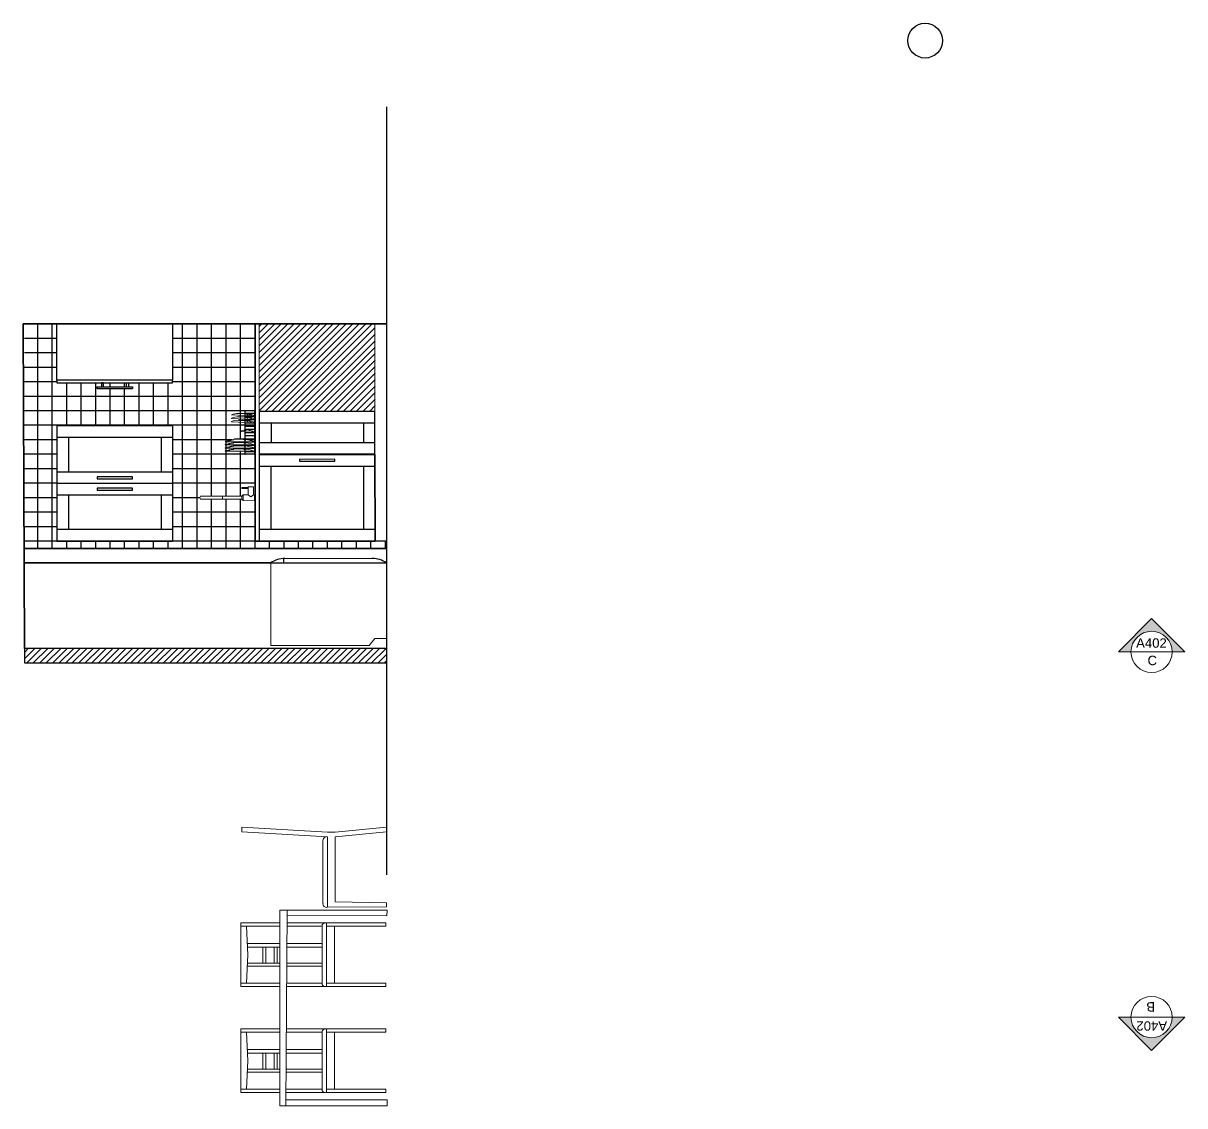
# Model space of a CAD drawing. Header units: millimetres. Extents: x 1189 to 4193, y -188 to 4789.
# Drawn here: x 2097 to 2898, y 1349 to 2096 of the extents above; entities that cross this region are included whole.
import ezdxf

# ---------------------------------------------------------------- set-up
doc = ezdxf.new("R2010")
doc.units = ezdxf.units.MM
doc.header["$LTSCALE"] = 0.3
for name, color, linetype, lineweight in [('A-ANNO-DIMS_Num_Penna__3', 3, 'Continuous', 18), ('A-ANNO-TEXT_Num_Penna__3', 3, 'Continuous', 18), ('A-FURN', 7, 'Continuous', 18), ('A-WALL-FULL-EXTR', 7, 'Continuous', 35), ('A-WALL-FULL-INTR', 7, 'Continuous', 35), ('ACCESSORI - furniture', 6, 'Continuous', 9), ('arred leg', 2, 'Continuous', 18)]:
    doc.layers.add(name, color=color, linetype=linetype, lineweight=lineweight)
doc.layers.add('costr', color=4, linetype='Continuous')
doc.layers.add('Layer1', color=1, linetype='Continuous')
doc.styles.add('GENERATED_STYLE_1', font='arial.ttf')

# ---------------------------------------------------------------- blocks, each defined once
blk = doc.blocks.new('A$C780F1DE5')
blk.add_line((-43.9, 41.9), (38.6, 41.9))
blk.add_lwpolyline([(-61.7, 149), (-55.2, 36.1), (-55.2, 25.6), (-61.7, -42), (-55.5, -42), (-48.9, 25.6), (36.9, 25.6), (38, -42), (43.5, -42), (43.9, 36.1), (-48.9, 36.1), (-55.5, 149), (-61.7, 149)], close=True)
for centre, radius, start, end in [((-43.9, 36.2), 5.65, 89.5406, 155.0919), ((39.3, 37.1), 4.79, 347.6172, 97.8367)]:
    blk.add_arc(centre, radius, start, end)

msp = doc.modelspace()

# ---------------------------------------------------------------- hatches: boundary and pattern name
h = msp.add_hatch()
h.set_pattern_fill('ANSI31', color=256)
h.paths.add_polyline_path([(2339.3, 1888.43), (2259.3, 1888.43), (2259.43, 1828.25), (2339.43, 1828.25)])
h = msp.add_hatch()
h.set_pattern_fill('ANSI31', color=256)
h.paths.add_polyline_path([(2347.3, 1664.43), (2097.3, 1664.43), (2097.3, 1654.43), (2347.3, 1654.43)])
at = {"layer": 'A-ANNO-DIMS_Num_Penna__3', "linetype": 'Continuous', "lineweight": 18}
for points in [[(2852.47, 1662.04), (2861.11, 1662.04, -1), (2889.62, 1662.04), (2898.25, 1662.04), (2875.36, 1685.07)], [(2898.25, 1410.09), (2889.62, 1410.09, -1), (2861.11, 1410.09), (2852.47, 1410.09), (2875.36, 1387.07)]]:
    msp.add_hatch(color=3, dxfattribs=at).paths.add_polyline_path(points)

# ---------------------------------------------------------------- linework, layer by layer
for p, q in [((2347.3, 2038.21), (2347.3, 1508.3)), ((2119.62, 1849.63), (2119.62, 1888.43)), ((2199.62, 1888.43), (2199.62, 1849.63)), ((2199.62, 1849.63), (2119.62, 1849.63)), ((2119.62, 1849.63), (2119.62, 1847.83)), ((2119.62, 1847.83), (2199.62, 1847.83)), ((2199.62, 1847.83), (2199.62, 1849.63)), ((2259.58, 1828.25), (2339.28, 1828.25)), ((2259.58, 1798.63), (2259.58, 1828.25)), ((2339.28, 1798.63), (2339.28, 1828.25)), ((2259.58, 1820.25), (2339.28, 1820.25)), ((2267.58, 1820.25), (2267.58, 1806.63)), ((2331.29, 1820.25), (2331.29, 1806.63)), ((2199.62, 1818.43), (2119.62, 1818.43)), ((2199.62, 1818.43), (2119.62, 1818.43)), ((2119.62, 1818.43), (2119.62, 1798.43)), ((2119.92, 1818.28), (2199.62, 1818.28)), ((2119.92, 1738.58), (2119.92, 1818.28)), ((2199.62, 1818.43), (2199.62, 1738.58)), ((2119.92, 1810.28), (2199.62, 1810.28)), ((2127.92, 1786.43), (2127.92, 1810.28)), ((2191.62, 1810.28), (2191.62, 1786.43)), ((2259.58, 1806.63), (2339.28, 1806.63)), ((2339.28, 1798.48), (2259.28, 1798.43)), ((2259.28, 1798.43), (2259.32, 1738.43)), ((2259.58, 1798.63), (2339.28, 1798.63)), ((2259.58, 1798.28), (2339.28, 1798.33)), ((2259.62, 1738.58), (2259.58, 1798.28)), ((2339.32, 1738.48), (2339.28, 1798.48)), ((2339.28, 1798.33), (2339.32, 1738.63)), ((2259.59, 1790.28), (2339.29, 1790.33)), ((2267.61, 1746.58), (2267.59, 1790.28)), ((2331.29, 1790.32), (2331.31, 1746.62)), ((2119.92, 1786.43), (2199.62, 1786.43)), ((2119.92, 1778.43), (2199.62, 1778.43)), ((2119.92, 1778.43), (2199.62, 1778.43)), ((2119.92, 1770.43), (2199.62, 1770.43)), ((2127.92, 1746.58), (2127.92, 1770.43)), ((2191.62, 1770.43), (2191.62, 1746.58)), ((2199.62, 1746.58), (2119.92, 1746.58)), ((2339.31, 1746.63), (2259.61, 1746.58)), ((2119.62, 1738.43), (2199.62, 1738.43)), ((2199.62, 1738.58), (2119.92, 1738.58)), ((2199.62, 1738.58), (2199.62, 1738.43)), ((2259.32, 1738.43), (2339.32, 1738.48)), ((2339.32, 1738.63), (2259.62, 1738.58)), ((2276.18, 1726.43), (2276.18, 1723.43)), ((2267.3, 1723.43), (2347.3, 1723.43)), ((2347.3, 1664.43), (2097.3, 1664.43)), ((2097.3, 1664.43), (2097.3, 1654.43)), ((2097.3, 1654.43), (2347.3, 1654.43))]:
    msp.add_line(p, q)
at = {"linetype": 'Continuous'}
msp.add_circle((2719.04, 2083.89), 12, dxfattribs=at)
for centre, start, end in [((2276.67, 1710.34), 88.25724, 125.59007), ((2337.93, 1710.34), 54.40993, 91.74276)]:
    msp.add_arc(centre, 16.1, start, end)
at = {"layer": 'A-ANNO-DIMS_Num_Penna__3', "color": 3, "linetype": 'Continuous', "lineweight": 18}
for p, q in [((2852.47, 1662.04), (2875.36, 1685.07)), ((2898.25, 1662.04), (2875.36, 1685.07)), ((2861.11, 1662.04), (2852.47, 1662.04)), ((2861.11, 1662.04), (2889.62, 1662.04)), ((2889.62, 1662.04), (2898.25, 1662.04)), ((2861.11, 1410.09), (2852.47, 1410.09)), ((2852.47, 1410.09), (2875.36, 1387.07)), ((2889.62, 1410.09), (2861.11, 1410.09)), ((2898.25, 1410.09), (2875.36, 1387.07)), ((2889.62, 1410.09), (2898.25, 1410.09))]:
    msp.add_line(p, q, dxfattribs=at)
for centre in [(2875.36, 1662.04), (2875.36, 1410.09)]:
    msp.add_circle(centre, 14.25, dxfattribs=at)
at = {"layer": 'A-FURN'}
for p, q in [((2339.3, 1888.43), (2259.3, 1888.43)), ((2259.3, 1888.43), (2259.3, 1798.43)), ((2339.3, 1738.43), (2339.3, 1888.43)), ((2339.3, 1888.43), (2347.3, 1888.43)), ((2119.62, 1818.43), (2199.62, 1818.43)), ((2119.62, 1738.43), (2119.62, 1798.43)), ((2259.28, 1798.48), (2339.28, 1798.48)), ((2259.3, 1798.43), (2339.3, 1798.43)), ((2259.3, 1798.43), (2259.3, 1738.43)), ((2119.62, 1778.43), (2199.62, 1778.43)), ((2199.62, 1738.43), (2119.62, 1738.43)), ((2199.62, 1738.43), (2119.62, 1738.43)), ((2259.3, 1738.43), (2339.3, 1738.43)), ((2347.3, 1738.43), (2339.3, 1738.43)), ((2338.42, 1726.43), (2276.18, 1726.43)), ((2267.3, 1723.43), (2267.3, 1666.43)), ((2347.3, 1671.43), (2347.3, 1723.43)), ((2335.3, 1666.43), (2339.13, 1671.43)), ((2347.3, 1671.43), (2339.13, 1671.43)), ((2267.3, 1666.43), (2335.3, 1666.43)), ((2273.72, 1348.94), (2273.72, 1483.94)), ((2278.73, 1483.94), (2273.72, 1483.94)), ((2277.72, 1348.94), (2278.73, 1483.94)), ((2278.73, 1483.94), (2347.72, 1483.94)), ((2347.72, 1483.94), (2347.45, 1479.95)), ((2347.45, 1479.95), (2278.7, 1480.15)), ((2302.86, 1473.87), (2302.86, 1432.37)), ((2305.9, 1431.08), (2305.9, 1475.15)), ((2302.86, 1400.7), (2302.86, 1359.21)), ((2305.9, 1357.92), (2305.9, 1401.99)), ((2273.72, 1348.94), (2277.72, 1348.94)), ((2347.72, 1348.88), (2273.72, 1348.94)), ((2347.72, 1352.88), (2277.75, 1352.88)), ((2347.72, 1348.88), (2347.72, 1352.88))]:
    msp.add_line(p, q, dxfattribs=at)
for points in [[(2273.72, 1472.82), (2246.78, 1472.82), (2246.78, 1475.15), (2273.72, 1475.15)], [(2250.54, 1433.42), (2251.56, 1452.98), (2250.52, 1472.82), (2246.78, 1472.82), (2246.78, 1433.42)], [(2302.86, 1472.82), (2278.64, 1472.82)], [(2278.66, 1475.15), (2346.77, 1475.15), (2346.77, 1472.82), (2305.9, 1472.82)], [(2251.15, 1460.82), (2273.72, 1460.82)], [(2278.55, 1460.82), (2302.86, 1460.82), (2302.86, 1458.41), (2278.54, 1458.41)], [(2273.72, 1458.41), (2251.28, 1458.41)], [(2273.72, 1445.15), (2251.15, 1445.15)], [(2251.26, 1447.21), (2273.72, 1447.21)], [(2302.86, 1445.15), (2278.44, 1445.15)], [(2278.45, 1447.21), (2302.86, 1447.21)], [(2273.72, 1431.08), (2246.78, 1431.08), (2246.78, 1433.42), (2273.72, 1433.42)], [(2304.91, 1431.08), (2278.33, 1431.08)], [(2278.35, 1433.42), (2302.86, 1433.42)], [(2305.9, 1433.42), (2346.77, 1433.42), (2346.77, 1431.08), (2305.76, 1431.08)], [(2273.72, 1399.66), (2246.78, 1399.66), (2246.78, 1401.99), (2273.72, 1401.99)], [(2250.54, 1360.26), (2251.56, 1379.82), (2250.52, 1399.66), (2246.78, 1399.66), (2246.78, 1360.26)], [(2302.86, 1399.66), (2278.1, 1399.66)], [(2278.11, 1401.99), (2346.77, 1401.99), (2346.77, 1399.66), (2305.9, 1399.66)], [(2251.15, 1387.66), (2273.72, 1387.66)], [(2278.01, 1387.66), (2302.86, 1387.66), (2302.86, 1385.24), (2277.99, 1385.24)], [(2273.72, 1385.24), (2251.28, 1385.24)], [(2273.72, 1371.99), (2251.15, 1371.99)], [(2251.26, 1374.05), (2273.72, 1374.05)], [(2302.86, 1371.99), (2277.89, 1371.99)], [(2277.91, 1374.05), (2302.86, 1374.05)], [(2273.72, 1357.92), (2246.78, 1357.92), (2246.78, 1360.26), (2273.72, 1360.26)], [(2304.91, 1357.92), (2277.79, 1357.92)], [(2277.8, 1360.26), (2302.86, 1360.26)], [(2305.9, 1360.26), (2346.77, 1360.26), (2346.77, 1357.92), (2305.76, 1357.92)]]:
    msp.add_lwpolyline(points, dxfattribs=at)
for points in [[(2311.38, 1433.42), (2311.38, 1472.82), (2305.9, 1472.82), (2305.9, 1433.42)], [(2261.97, 1447.21), (2261.97, 1458.41), (2263.99, 1458.41), (2263.99, 1447.21)], [(2269.75, 1447.21), (2269.75, 1458.41), (2271.75, 1458.41), (2271.75, 1447.21)], [(2311.38, 1360.26), (2311.38, 1399.66), (2305.9, 1399.66), (2305.9, 1360.26)], [(2261.97, 1374.05), (2261.97, 1385.24), (2263.99, 1385.24), (2263.99, 1374.05)], [(2269.75, 1374.05), (2269.75, 1385.24), (2271.75, 1385.24), (2271.75, 1374.05)]]:
    msp.add_lwpolyline(points, close=True, dxfattribs=at)
for centre, start, end in [((2305.33, 1472.21), 79.10321, 146.18387), ((2305.33, 1434.02), 213.81613, 280.89679), ((2305.33, 1399.05), 79.10321, 146.18387), ((2305.33, 1360.86), 213.81613, 280.89679)]:
    msp.add_arc(centre, 2.97, start, end, dxfattribs=at)
at = {"layer": 'A-WALL-FULL-EXTR'}
for p, q in [((2096.5, 1888.43), (2097.3, 1664.43)), ((2096.5, 1888.43), (2347.3, 1888.43)), ((2256.5, 1738.43), (2256.5, 1888.43)), ((2259.3, 1738.43), (2256.5, 1738.43))]:
    msp.add_line(p, q, dxfattribs=at)
at = {"layer": 'A-WALL-FULL-INTR'}
for p, q in [((2347.3, 1733.43), (2097.3, 1733.43)), ((2097.3, 1723.43), (2267.3, 1723.43))]:
    msp.add_line(p, q, dxfattribs=at)
at = {"layer": 'ACCESSORI - furniture'}
for p, q in [((2249.49, 1828.43), (2249.49, 1798.43)), ((2249.79, 1828.43), (2249.79, 1798.43)), ((2256.2, 1828.43), (2256.2, 1798.43)), ((2256.5, 1828.43), (2256.5, 1798.43)), ((2249.49, 1826.32), (2245.07, 1826.54)), ((2249.49, 1823.98), (2245.07, 1824.2)), ((2249.49, 1821.64), (2245.07, 1821.86)), ((2256.2, 1826.73), (2249.79, 1826.73)), ((2256.2, 1826.53), (2249.79, 1826.53)), ((2251.79, 1826.2), (2249.79, 1826.3)), ((2256.2, 1824.53), (2249.79, 1824.53)), ((2256.2, 1824.33), (2249.79, 1824.33)), ((2251.79, 1823.86), (2249.79, 1823.96)), ((2256.2, 1822.33), (2249.79, 1822.33)), ((2256.2, 1822.13), (2249.79, 1822.13)), ((2251.79, 1821.52), (2249.79, 1821.62)), ((2256.2, 1820.13), (2249.79, 1820.13)), ((2256.2, 1819.93), (2249.79, 1819.93)), ((2256.2, 1817.93), (2249.79, 1817.93)), ((2256.2, 1817.73), (2249.79, 1817.73)), ((2256.2, 1815.73), (2249.79, 1815.73)), ((2256.2, 1815.53), (2249.79, 1815.53)), ((2256.2, 1813.53), (2249.79, 1813.53)), ((2256.2, 1813.33), (2249.79, 1813.33)), ((2250.33, 1815.23), (2252.5, 1815.05)), ((2249.47, 1806.57), (2242.32, 1806.58)), ((2249.47, 1804.37), (2242.32, 1804.38)), ((2249.53, 1808.78), (2242.38, 1808.79)), ((2256.2, 1811.33), (2249.79, 1811.33)), ((2256.2, 1811.13), (2249.79, 1811.13)), ((2256.2, 1809.13), (2249.79, 1809.13)), ((2256.2, 1808.93), (2249.79, 1808.93)), ((2256.2, 1806.93), (2249.79, 1806.93)), ((2256.2, 1806.73), (2249.79, 1806.73)), ((2256.2, 1804.73), (2249.79, 1804.73)), ((2256.2, 1804.53), (2249.79, 1804.53)), ((2249.47, 1802.17), (2242.32, 1802.18)), ((2256.2, 1802.53), (2249.79, 1802.53)), ((2256.2, 1802.33), (2249.79, 1802.33)), ((2256.2, 1800.33), (2249.79, 1800.33)), ((2256.2, 1800.13), (2249.79, 1800.13))]:
    msp.add_line(p, q, dxfattribs=at)
for points in [[(2249.49, 1826.56), (2245.08, 1826.78), (2245.07, 1826.54, 0.13705), (2240.32, 1825.72, 0.688082), (2240.37, 1825.58), (2249.49, 1825.12)], [(2249.49, 1824.22), (2245.08, 1824.44), (2245.07, 1824.2, 0.13705), (2240.32, 1823.38, 0.688082), (2240.37, 1823.24), (2249.49, 1822.78)], [(2249.49, 1821.88), (2245.08, 1822.1), (2245.07, 1821.86, 0.13705), (2240.32, 1821.04, 0.688082), (2240.37, 1820.89), (2249.49, 1820.44)], [(2256.2, 1825, 0.134434), (2251.79, 1826.2), (2251.8, 1826.44), (2249.79, 1826.54)], [(2256.2, 1822.66, 0.134434), (2251.79, 1823.86), (2251.8, 1824.1), (2249.79, 1824.2)], [(2256.2, 1820.32, 0.134434), (2251.79, 1821.52), (2251.8, 1821.76), (2249.79, 1821.86)], [(2249.49, 1814.03), (2246.56, 1814.26, -0.338067), (2246.42, 1814.35, -0.56005), (2246.46, 1814.41, -0.038945), (2249.49, 1815.11, -0.038945)], [(2249.79, 1815.14, 0.041652), (2250.33, 1815.23, -0.256421), (2250.31, 1815.49), (2252.57, 1815.31, -0.256421), (2252.5, 1815.05)], [(2253.11, 1814.86, -0.041625), (2256.19, 1813.63, -0.050276), (2256.2, 1813.63, -0.050276)], [(2256.2, 1813.53, -0.014729), (2256.19, 1813.53)], [(2235.97, 1805.11, 0.56005), (2235.92, 1805.03, 0.338067), (2236.11, 1804.93), (2255.68, 1804.9, 0.338067), (2255.87, 1805, 0.56005), (2255.82, 1805.08, 0.032021), (2250.29, 1806.38, -0.048383), (2249.47, 1806.57, 0.139436), (2248.94, 1806.91), (2242.86, 1806.92, 0.139436), (2242.32, 1806.58, -0.048383), (2241.51, 1806.39, 0.032021), (2235.97, 1805.11)], [(2235.97, 1802.91, 0.56005), (2235.92, 1802.83, 0.338067), (2236.11, 1802.73), (2255.68, 1802.7, 0.338067), (2255.87, 1802.8, 0.56005), (2255.82, 1802.88, 0.032021), (2250.29, 1804.18, -0.048383), (2249.47, 1804.37, 0.139436), (2248.94, 1804.71), (2242.86, 1804.72, 0.139436), (2242.32, 1804.38, -0.048383), (2241.51, 1804.19, 0.032021), (2235.97, 1802.91)], [(2236.03, 1807.33, 0.56005), (2235.98, 1807.24, 0.338067), (2236.17, 1807.14), (2255.73, 1807.11, 0.338067), (2255.93, 1807.21, 0.56005), (2255.87, 1807.29, 0.032021), (2250.34, 1808.59, -0.048383), (2249.53, 1808.78, 0.139436), (2248.99, 1809.12), (2242.92, 1809.13, 0.139436), (2242.38, 1808.79, -0.048383), (2241.56, 1808.6, 0.032021), (2236.03, 1807.33)], [(2235.97, 1800.71, 0.56005), (2235.92, 1800.63, 0.338067), (2236.11, 1800.53), (2255.68, 1800.5, 0.338067), (2255.87, 1800.6, 0.56005), (2255.82, 1800.68, 0.032021), (2250.29, 1801.98, -0.048383), (2249.47, 1802.17, 0.139436), (2248.94, 1802.51), (2242.86, 1802.52, 0.139436), (2242.32, 1802.18, -0.048383), (2241.51, 1801.99, 0.032021), (2235.97, 1800.71)]]:
    msp.add_lwpolyline(points, format="xyb", dxfattribs=at)
for points in [[(2249.79, 1825.1), (2256.2, 1824.78)], [(2249.79, 1822.76), (2256.2, 1822.44)], [(2249.79, 1820.42), (2256.2, 1820.1)], [(2255.74, 1813.53), (2249.79, 1814.01)]]:
    msp.add_lwpolyline(points, dxfattribs=at)
for centre, radius, start, end in [((2249.64, 1828.43), 0.15, 0, 180), ((2256.35, 1828.43), 0.15, 0, 180), ((2249.55, 1823.87), 2.51, 26.88571, 73.96073), ((2249.55, 1821.53), 2.51, 26.88571, 73.96073), ((2249.55, 1819.19), 2.51, 26.88571, 73.96073), ((2250.83, 1821.43), 4.85, 45.41928, 80.69616), ((2250.83, 1819.09), 4.85, 45.41928, 80.69616), ((2250.83, 1816.75), 4.85, 45.41928, 80.69616), ((2249.37, 1817.43), 2.59, 264.35098, 272.68279), ((2249.37, 1817.43), 2.59, 279.3543, 296.22758), ((2249.2, 1799.79), 15.31, 72.53136, 78.66042), ((2253.79, 1818.09), 3.29, 246.95656, 258.03651), ((2253.41, 1812.29), 2.14, 46.12378, 79.66319), ((2239.92, 1803.05), 2.81, 95.66697, 129.20638), ((2239.98, 1805.26), 2.81, 95.66697, 129.20638), ((2244.11, 1786.21), 20.14, 96.66974, 102.7988), ((2244.11, 1784.01), 20.14, 96.66974, 102.7988), ((2244.16, 1788.43), 20.14, 96.66974, 102.7988), ((2249.85, 1809.14), 3.09, 237.36796, 272.7138), ((2249.85, 1806.94), 3.09, 237.36796, 272.7138), ((2249.91, 1811.35), 3.09, 237.36796, 272.7138), ((2239.92, 1800.85), 2.81, 95.66697, 129.20638), ((2239.92, 1798.65), 2.81, 95.66697, 129.20638), ((2244.11, 1781.81), 20.14, 96.66974, 102.7988), ((2249.85, 1804.74), 3.09, 237.36796, 272.7138), ((2249.64, 1798.43), 0.15, 180, 0), ((2256.35, 1798.43), 0.15, 180, 0)]:
    msp.add_arc(centre, radius, start, end, dxfattribs=at)
at = {"layer": 'arred leg'}
for p, q in [((2251.83, 1775.52), (2247.47, 1775.53)), ((2247.47, 1775.53), (2247.47, 1774.93)), ((2247.47, 1774.93), (2251.83, 1774.91)), ((2251.84, 1776.04), (2251.82, 1770.45)), ((2251.84, 1776.04), (2255.54, 1776.02)), ((2255.52, 1770.43), (2255.54, 1776.02)), ((2247.44, 1767.46), (2218.82, 1767.57)), ((2218.83, 1769.57), (2247.45, 1769.46)), ((2234.13, 1769.51), (2234.13, 1767.51)), ((2247.44, 1767.46), (2247.45, 1769.46)), ((2248.31, 1766.46), (2247.44, 1767.46)), ((2248.33, 1770.46), (2247.45, 1769.46)), ((2248.33, 1770.46), (2248.31, 1766.46)), ((2248.31, 1766.46), (2256.16, 1766.43)), ((2251.82, 1770.45), (2248.33, 1770.46)), ((2251.82, 1770.45), (2253.66, 1768.99)), ((2253.66, 1768.99), (2255.52, 1770.43)), ((2256.18, 1770.43), (2255.52, 1770.43)), ((2256.16, 1766.43), (2256.17, 1768.43)), ((2256.16, 1766.43), (2256.49, 1766.05)), ((2256.17, 1768.43), (2256.18, 1770.43)), ((2256.18, 1770.43), (2256.51, 1770.8)), ((2256.49, 1766.05), (2256.51, 1770.8))]:
    msp.add_line(p, q, dxfattribs=at)
msp.add_arc((2220.19, 1768.57), 1.69, 143.51253, 216.05675, dxfattribs=at)
at = {"layer": 'costr'}
for p, q in [((2147.52, 1843.73), (2147.52, 1845.03)), ((2147.52, 1843.73), (2147.52, 1845.03)), ((2147.52, 1845.03), (2172.02, 1845.03)), ((2151.77, 1847.83), (2150.47, 1847.83)), ((2150.47, 1847.83), (2150.47, 1845.03)), ((2151.77, 1847.83), (2151.77, 1845.03)), ((2167.77, 1845.03), (2167.77, 1847.83)), ((2167.77, 1847.83), (2169.07, 1847.83)), ((2169.07, 1847.83), (2169.07, 1845.03)), ((2172.02, 1845.03), (2172.02, 1843.73)), ((2147.52, 1843.73), (2172.02, 1843.73)), ((2311.68, 1794.96), (2287.18, 1794.95)), ((2287.18, 1794.95), (2287.18, 1793.65)), ((2287.18, 1793.65), (2311.68, 1793.66)), ((2311.68, 1793.66), (2311.68, 1794.96)), ((2172.02, 1782.85), (2147.52, 1782.85)), ((2147.52, 1782.85), (2147.52, 1781.55)), ((2147.52, 1781.55), (2172.02, 1781.55)), ((2172.02, 1781.55), (2172.02, 1782.85)), ((2172.02, 1775.08), (2147.52, 1775.08)), ((2147.52, 1775.08), (2147.52, 1773.78)), ((2147.52, 1773.78), (2172.02, 1773.78)), ((2172.02, 1773.78), (2172.02, 1775.08))]:
    msp.add_line(p, q, dxfattribs=at)
at = {"layer": 'Layer1'}
for p, q in [((2106.5, 1888.43), (2096.5, 1888.43)), ((2106.5, 1878.43), (2106.5, 1888.43)), ((2116.5, 1888.43), (2106.5, 1888.43)), ((2106.5, 1878.43), (2106.5, 1888.43)), ((2116.5, 1878.43), (2116.5, 1888.43)), ((2119.62, 1888.43), (2116.5, 1888.43)), ((2116.5, 1878.43), (2116.5, 1888.43)), ((2206.5, 1888.43), (2199.62, 1888.43)), ((2206.5, 1878.43), (2206.5, 1888.43)), ((2216.5, 1888.43), (2206.5, 1888.43)), ((2206.5, 1878.43), (2206.5, 1888.43)), ((2216.5, 1878.43), (2216.5, 1888.43)), ((2226.5, 1888.43), (2216.5, 1888.43)), ((2216.5, 1878.43), (2216.5, 1888.43)), ((2226.5, 1878.43), (2226.5, 1888.43)), ((2236.5, 1888.43), (2226.5, 1888.43)), ((2226.5, 1878.43), (2226.5, 1888.43)), ((2236.5, 1878.43), (2236.5, 1888.43)), ((2246.5, 1888.43), (2236.5, 1888.43)), ((2236.5, 1878.43), (2236.5, 1888.43)), ((2246.5, 1878.43), (2246.5, 1888.43)), ((2256.5, 1888.43), (2246.5, 1888.43)), ((2246.5, 1878.43), (2246.5, 1888.43)), ((2106.5, 1878.43), (2097.3, 1878.43)), ((2106.5, 1878.43), (2097.3, 1878.43)), ((2116.5, 1878.43), (2106.5, 1878.43)), ((2106.5, 1868.43), (2106.5, 1878.43)), ((2116.5, 1878.43), (2106.5, 1878.43)), ((2106.5, 1868.43), (2106.5, 1878.43)), ((2119.62, 1878.43), (2116.5, 1878.43)), ((2116.5, 1868.43), (2116.5, 1878.43)), ((2206.5, 1878.43), (2199.62, 1878.43)), ((2206.5, 1878.43), (2199.62, 1878.43)), ((2216.5, 1878.43), (2206.5, 1878.43)), ((2216.5, 1878.43), (2206.5, 1878.43)), ((2206.5, 1868.43), (2206.5, 1878.43)), ((2226.5, 1878.43), (2216.5, 1878.43)), ((2216.5, 1868.43), (2216.5, 1878.43)), ((2226.5, 1878.43), (2216.5, 1878.43)), ((2216.5, 1868.43), (2216.5, 1878.43)), ((2236.5, 1878.43), (2226.5, 1878.43)), ((2226.5, 1868.43), (2226.5, 1878.43)), ((2236.5, 1878.43), (2226.5, 1878.43)), ((2226.5, 1868.43), (2226.5, 1878.43)), ((2246.5, 1878.43), (2236.5, 1878.43)), ((2236.5, 1868.43), (2236.5, 1878.43)), ((2246.5, 1878.43), (2236.5, 1878.43)), ((2236.5, 1868.43), (2236.5, 1878.43)), ((2256.5, 1878.43), (2246.5, 1878.43)), ((2246.5, 1868.43), (2246.5, 1878.43)), ((2256.5, 1878.43), (2246.5, 1878.43)), ((2246.5, 1868.43), (2246.5, 1878.43)), ((2106.5, 1868.43), (2097.3, 1868.43)), ((2106.5, 1868.43), (2097.3, 1868.43)), ((2106.5, 1858.43), (2106.5, 1868.43)), ((2116.5, 1868.43), (2106.5, 1868.43)), ((2116.5, 1868.43), (2106.5, 1868.43)), ((2106.5, 1858.43), (2106.5, 1868.43)), ((2116.5, 1858.43), (2116.5, 1868.43)), ((2119.62, 1868.43), (2116.5, 1868.43)), ((2206.5, 1868.43), (2199.62, 1868.43)), ((2206.5, 1868.43), (2199.62, 1868.43)), ((2216.5, 1868.43), (2206.5, 1868.43)), ((2216.5, 1868.43), (2206.5, 1868.43)), ((2206.5, 1858.43), (2206.5, 1868.43)), ((2226.5, 1868.43), (2216.5, 1868.43)), ((2216.5, 1858.43), (2216.5, 1868.43)), ((2226.5, 1868.43), (2216.5, 1868.43)), ((2216.5, 1858.43), (2216.5, 1868.43)), ((2236.5, 1868.43), (2226.5, 1868.43)), ((2226.5, 1858.43), (2226.5, 1868.43)), ((2236.5, 1868.43), (2226.5, 1868.43)), ((2226.5, 1858.43), (2226.5, 1868.43)), ((2246.5, 1868.43), (2236.5, 1868.43)), ((2236.5, 1858.43), (2236.5, 1868.43)), ((2246.5, 1868.43), (2236.5, 1868.43)), ((2236.5, 1858.43), (2236.5, 1868.43)), ((2256.5, 1868.43), (2246.5, 1868.43)), ((2246.5, 1858.43), (2246.5, 1868.43)), ((2256.5, 1868.43), (2246.5, 1868.43)), ((2246.5, 1858.43), (2246.5, 1868.43)), ((2106.5, 1858.43), (2097.3, 1858.43)), ((2106.5, 1858.43), (2097.3, 1858.43)), ((2106.5, 1848.43), (2106.5, 1858.43)), ((2116.5, 1858.43), (2106.5, 1858.43)), ((2116.5, 1858.43), (2106.5, 1858.43)), ((2106.5, 1848.43), (2106.5, 1858.43)), ((2116.5, 1858.43), (2106.5, 1858.43)), ((2116.5, 1848.43), (2116.5, 1858.43)), ((2119.62, 1858.43), (2116.5, 1858.43)), ((2206.5, 1858.43), (2199.62, 1858.43)), ((2206.5, 1858.43), (2199.62, 1858.43)), ((2216.5, 1858.43), (2206.5, 1858.43)), ((2216.5, 1858.43), (2206.5, 1858.43)), ((2206.5, 1848.43), (2206.5, 1858.43)), ((2216.5, 1848.43), (2216.5, 1858.43)), ((2226.5, 1858.43), (2216.5, 1858.43)), ((2226.5, 1858.43), (2216.5, 1858.43)), ((2216.5, 1848.43), (2216.5, 1858.43)), ((2236.5, 1858.43), (2226.5, 1858.43)), ((2226.5, 1848.43), (2226.5, 1858.43)), ((2236.5, 1858.43), (2226.5, 1858.43)), ((2226.5, 1848.43), (2226.5, 1858.43)), ((2246.5, 1858.43), (2236.5, 1858.43)), ((2236.5, 1848.43), (2236.5, 1858.43)), ((2246.5, 1858.43), (2236.5, 1858.43)), ((2236.5, 1848.43), (2236.5, 1858.43)), ((2256.5, 1858.43), (2246.5, 1858.43)), ((2246.5, 1848.43), (2246.5, 1858.43)), ((2256.5, 1858.43), (2246.5, 1858.43)), ((2246.5, 1848.43), (2246.5, 1858.43)), ((2106.5, 1848.43), (2097.3, 1848.43)), ((2106.5, 1848.43), (2097.3, 1848.43)), ((2106.5, 1838.43), (2106.5, 1848.43)), ((2116.5, 1848.43), (2106.5, 1848.43)), ((2116.5, 1848.43), (2106.5, 1848.43)), ((2106.5, 1838.43), (2106.5, 1848.43)), ((2116.5, 1838.43), (2116.5, 1848.43)), ((2119.62, 1848.43), (2116.5, 1848.43)), ((2126.5, 1838.43), (2126.5, 1847.83)), ((2136.5, 1838.43), (2136.5, 1847.83)), ((2146.5, 1838.43), (2146.5, 1847.83)), ((2156.5, 1845.03), (2156.5, 1847.83)), ((2166.5, 1845.03), (2166.5, 1847.83)), ((2176.5, 1838.43), (2176.5, 1847.83)), ((2186.5, 1838.43), (2186.5, 1847.83)), ((2196.5, 1838.43), (2196.5, 1847.83)), ((2206.5, 1848.43), (2199.62, 1848.43)), ((2206.5, 1848.43), (2199.62, 1848.43)), ((2216.5, 1848.43), (2206.5, 1848.43)), ((2216.5, 1848.43), (2206.5, 1848.43)), ((2206.5, 1838.43), (2206.5, 1848.43)), ((2216.5, 1838.43), (2216.5, 1848.43)), ((2226.5, 1848.43), (2216.5, 1848.43)), ((2226.5, 1848.43), (2216.5, 1848.43)), ((2216.5, 1838.43), (2216.5, 1848.43)), ((2236.5, 1848.43), (2226.5, 1848.43)), ((2226.5, 1838.43), (2226.5, 1848.43)), ((2236.5, 1848.43), (2226.5, 1848.43)), ((2226.5, 1838.43), (2226.5, 1848.43)), ((2246.5, 1848.43), (2236.5, 1848.43)), ((2236.5, 1838.43), (2236.5, 1848.43)), ((2246.5, 1848.43), (2236.5, 1848.43)), ((2236.5, 1838.43), (2236.5, 1848.43)), ((2256.5, 1848.43), (2246.5, 1848.43)), ((2246.5, 1838.43), (2246.5, 1848.43)), ((2256.5, 1848.43), (2246.5, 1848.43)), ((2246.5, 1838.43), (2246.5, 1848.43)), ((2106.5, 1838.43), (2097.3, 1838.43)), ((2106.5, 1838.43), (2097.3, 1838.43)), ((2106.5, 1828.43), (2106.5, 1838.43)), ((2116.5, 1838.43), (2106.5, 1838.43)), ((2116.5, 1838.43), (2106.5, 1838.43)), ((2106.5, 1828.43), (2106.5, 1838.43)), ((2116.5, 1828.43), (2116.5, 1838.43)), ((2126.5, 1838.43), (2116.5, 1838.43)), ((2116.5, 1828.43), (2116.5, 1838.43)), ((2136.5, 1838.43), (2126.5, 1838.43)), ((2126.5, 1828.43), (2126.5, 1838.43)), ((2126.5, 1828.43), (2126.5, 1838.43)), ((2146.5, 1838.43), (2136.5, 1838.43)), ((2136.5, 1828.43), (2136.5, 1838.43)), ((2136.5, 1828.43), (2136.5, 1838.43)), ((2156.5, 1838.43), (2146.5, 1838.43)), ((2146.5, 1828.43), (2146.5, 1838.43)), ((2146.5, 1828.43), (2146.5, 1838.43)), ((2156.5, 1838.43), (2156.5, 1843.73)), ((2166.5, 1838.43), (2156.5, 1838.43)), ((2156.5, 1828.43), (2156.5, 1838.43)), ((2156.5, 1828.43), (2156.5, 1838.43)), ((2166.5, 1838.43), (2166.5, 1843.73)), ((2176.5, 1838.43), (2166.5, 1838.43)), ((2166.5, 1828.43), (2166.5, 1838.43)), ((2166.5, 1828.43), (2166.5, 1838.43)), ((2186.5, 1838.43), (2176.5, 1838.43)), ((2176.5, 1828.43), (2176.5, 1838.43)), ((2176.5, 1828.43), (2176.5, 1838.43)), ((2196.5, 1838.43), (2186.5, 1838.43)), ((2186.5, 1828.43), (2186.5, 1838.43)), ((2186.5, 1828.43), (2186.5, 1838.43)), ((2206.5, 1838.43), (2196.5, 1838.43)), ((2196.5, 1828.43), (2196.5, 1838.43)), ((2196.5, 1828.43), (2196.5, 1838.43)), ((2216.5, 1838.43), (2206.5, 1838.43)), ((2216.5, 1838.43), (2206.5, 1838.43)), ((2206.5, 1828.43), (2206.5, 1838.43)), ((2206.5, 1828.43), (2206.5, 1838.43)), ((2216.5, 1828.43), (2216.5, 1838.43)), ((2226.5, 1838.43), (2216.5, 1838.43)), ((2226.5, 1838.43), (2216.5, 1838.43)), ((2216.5, 1828.43), (2216.5, 1838.43)), ((2236.5, 1838.43), (2226.5, 1838.43)), ((2226.5, 1828.43), (2226.5, 1838.43)), ((2236.5, 1838.43), (2226.5, 1838.43)), ((2226.5, 1828.43), (2226.5, 1838.43)), ((2246.5, 1838.43), (2236.5, 1838.43)), ((2236.5, 1828.43), (2236.5, 1838.43)), ((2246.5, 1838.43), (2236.5, 1838.43)), ((2236.5, 1828.43), (2236.5, 1838.43)), ((2256.5, 1838.43), (2246.5, 1838.43)), ((2246.5, 1828.43), (2246.5, 1838.43)), ((2256.5, 1838.43), (2246.5, 1838.43)), ((2246.5, 1828.43), (2246.5, 1838.43)), ((2106.5, 1828.43), (2097.3, 1828.43)), ((2106.5, 1828.43), (2097.3, 1828.43)), ((2106.5, 1818.43), (2106.5, 1828.43)), ((2116.5, 1828.43), (2106.5, 1828.43)), ((2116.5, 1828.43), (2106.5, 1828.43)), ((2106.5, 1818.43), (2106.5, 1828.43)), ((2126.5, 1828.43), (2116.5, 1828.43)), ((2116.5, 1818.43), (2116.5, 1828.43)), ((2126.5, 1818.43), (2126.5, 1828.43)), ((2136.5, 1828.43), (2126.5, 1828.43)), ((2146.5, 1828.43), (2136.5, 1828.43)), ((2136.5, 1818.43), (2136.5, 1828.43)), ((2156.5, 1828.43), (2146.5, 1828.43)), ((2146.5, 1818.43), (2146.5, 1828.43)), ((2166.5, 1828.43), (2156.5, 1828.43)), ((2156.5, 1818.43), (2156.5, 1828.43)), ((2176.5, 1828.43), (2166.5, 1828.43)), ((2166.5, 1818.43), (2166.5, 1828.43)), ((2186.5, 1828.43), (2176.5, 1828.43)), ((2176.5, 1818.43), (2176.5, 1828.43)), ((2196.5, 1828.43), (2186.5, 1828.43)), ((2186.5, 1818.43), (2186.5, 1828.43)), ((2206.5, 1828.43), (2196.5, 1828.43)), ((2196.5, 1818.43), (2196.5, 1828.43)), ((2216.5, 1828.43), (2206.5, 1828.43)), ((2216.5, 1828.43), (2206.5, 1828.43)), ((2206.5, 1818.43), (2206.5, 1828.43)), ((2216.5, 1818.43), (2216.5, 1828.43)), ((2226.5, 1828.43), (2216.5, 1828.43)), ((2226.5, 1828.43), (2216.5, 1828.43)), ((2216.5, 1818.43), (2216.5, 1828.43)), ((2236.5, 1828.43), (2226.5, 1828.43)), ((2226.5, 1818.43), (2226.5, 1828.43)), ((2236.5, 1828.43), (2226.5, 1828.43)), ((2226.5, 1818.43), (2226.5, 1828.43)), ((2246.5, 1828.43), (2236.5, 1828.43)), ((2236.5, 1818.43), (2236.5, 1828.43)), ((2246.5, 1828.43), (2236.5, 1828.43)), ((2236.5, 1818.43), (2236.5, 1828.43)), ((2256.5, 1828.43), (2246.5, 1828.43)), ((2246.5, 1818.43), (2246.5, 1828.43)), ((2256.5, 1828.43), (2246.5, 1828.43)), ((2246.5, 1818.43), (2246.5, 1828.43)), ((2106.5, 1818.43), (2097.3, 1818.43)), ((2106.5, 1818.43), (2097.3, 1818.43)), ((2106.5, 1808.43), (2106.5, 1818.43)), ((2116.5, 1818.43), (2106.5, 1818.43)), ((2116.5, 1818.43), (2106.5, 1818.43)), ((2106.5, 1808.43), (2106.5, 1818.43)), ((2116.5, 1818.43), (2106.5, 1818.43)), ((2116.5, 1808.43), (2116.5, 1818.43)), ((2119.62, 1818.43), (2116.5, 1818.43)), ((2206.5, 1818.43), (2199.62, 1818.43)), ((2206.5, 1818.43), (2199.62, 1818.43)), ((2216.5, 1818.43), (2206.5, 1818.43)), ((2216.5, 1818.43), (2206.5, 1818.43)), ((2206.5, 1808.43), (2206.5, 1818.43)), ((2216.5, 1808.43), (2216.5, 1818.43)), ((2226.5, 1818.43), (2216.5, 1818.43)), ((2226.5, 1818.43), (2216.5, 1818.43)), ((2216.5, 1808.43), (2216.5, 1818.43)), ((2236.5, 1818.43), (2226.5, 1818.43)), ((2226.5, 1808.43), (2226.5, 1818.43)), ((2236.5, 1818.43), (2226.5, 1818.43)), ((2226.5, 1808.43), (2226.5, 1818.43)), ((2246.5, 1818.43), (2236.5, 1818.43)), ((2236.5, 1808.43), (2236.5, 1818.43)), ((2246.5, 1818.43), (2236.5, 1818.43)), ((2236.5, 1808.43), (2236.5, 1818.43)), ((2256.5, 1818.43), (2246.5, 1818.43)), ((2246.5, 1809.12), (2246.5, 1818.43)), ((2256.5, 1818.43), (2246.5, 1818.43)), ((2246.5, 1809.12), (2246.5, 1818.43)), ((2106.5, 1808.43), (2097.3, 1808.43)), ((2106.5, 1808.43), (2097.3, 1808.43)), ((2106.5, 1798.43), (2106.5, 1808.43)), ((2116.5, 1808.43), (2106.5, 1808.43)), ((2116.5, 1808.43), (2106.5, 1808.43)), ((2106.5, 1798.43), (2106.5, 1808.43)), ((2116.5, 1798.43), (2116.5, 1808.43)), ((2119.62, 1808.43), (2116.5, 1808.43)), ((2206.5, 1808.43), (2199.62, 1808.43)), ((2206.5, 1808.43), (2199.62, 1808.43)), ((2216.5, 1808.43), (2206.5, 1808.43)), ((2216.5, 1808.43), (2206.5, 1808.43)), ((2206.5, 1798.43), (2206.5, 1808.43)), ((2216.5, 1798.43), (2216.5, 1808.43)), ((2226.5, 1808.43), (2216.5, 1808.43)), ((2226.5, 1808.43), (2216.5, 1808.43)), ((2216.5, 1798.43), (2216.5, 1808.43)), ((2236.5, 1808.43), (2226.5, 1808.43)), ((2226.5, 1798.43), (2226.5, 1808.43)), ((2236.5, 1808.43), (2226.5, 1808.43)), ((2226.5, 1798.43), (2226.5, 1808.43)), ((2240.57, 1808.43), (2236.5, 1808.43)), ((2240.57, 1808.43), (2236.5, 1808.43)), ((2236.5, 1807.46), (2236.5, 1808.43)), ((2236.5, 1807.46), (2236.5, 1808.43)), ((2236.5, 1805.27), (2236.5, 1807.14)), ((2236.5, 1805.27), (2236.5, 1807.14)), ((2236.5, 1803.07), (2236.5, 1804.93)), ((2236.5, 1803.07), (2236.5, 1804.93)), ((2246.5, 1806.91), (2246.5, 1807.12)), ((2246.5, 1806.91), (2246.5, 1807.12)), ((2246.5, 1804.71), (2246.5, 1804.91)), ((2246.5, 1804.71), (2246.5, 1804.91)), ((2256.5, 1808.43), (2251.24, 1808.43)), ((2256.5, 1808.43), (2251.24, 1808.43)), ((2106.5, 1798.43), (2097.3, 1798.43)), ((2106.5, 1798.43), (2097.3, 1798.43)), ((2106.5, 1788.43), (2106.5, 1798.43)), ((2116.5, 1798.43), (2106.5, 1798.43)), ((2116.5, 1798.43), (2106.5, 1798.43)), ((2106.5, 1788.43), (2106.5, 1798.43)), ((2116.5, 1788.43), (2116.5, 1798.43)), ((2119.62, 1798.43), (2116.5, 1798.43)), ((2206.5, 1798.43), (2199.62, 1798.43)), ((2206.5, 1798.43), (2199.62, 1798.43)), ((2216.5, 1798.43), (2206.5, 1798.43)), ((2216.5, 1798.43), (2206.5, 1798.43)), ((2206.5, 1788.43), (2206.5, 1798.43)), ((2216.5, 1788.43), (2216.5, 1798.43)), ((2226.5, 1798.43), (2216.5, 1798.43)), ((2226.5, 1798.43), (2216.5, 1798.43)), ((2216.5, 1788.43), (2216.5, 1798.43)), ((2236.5, 1798.43), (2226.5, 1798.43)), ((2226.5, 1788.43), (2226.5, 1798.43)), ((2236.5, 1798.43), (2226.5, 1798.43)), ((2226.5, 1788.43), (2226.5, 1798.43)), ((2236.5, 1800.87), (2236.5, 1802.73)), ((2236.5, 1800.87), (2236.5, 1802.73)), ((2236.5, 1798.43), (2236.5, 1800.53)), ((2236.5, 1798.43), (2236.5, 1800.53)), ((2246.5, 1798.43), (2236.5, 1798.43)), ((2236.5, 1788.43), (2236.5, 1798.43)), ((2246.5, 1798.43), (2236.5, 1798.43)), ((2236.5, 1788.43), (2236.5, 1798.43)), ((2246.5, 1802.51), (2246.5, 1802.71)), ((2246.5, 1802.51), (2246.5, 1802.71)), ((2246.5, 1798.43), (2246.5, 1800.51)), ((2246.5, 1798.43), (2246.5, 1800.51)), ((2256.5, 1798.43), (2246.5, 1798.43)), ((2246.5, 1788.43), (2246.5, 1798.43)), ((2256.5, 1798.43), (2246.5, 1798.43)), ((2246.5, 1788.43), (2246.5, 1798.43)), ((2106.5, 1788.43), (2097.3, 1788.43)), ((2106.5, 1788.43), (2097.3, 1788.43)), ((2106.5, 1778.43), (2106.5, 1788.43)), ((2116.5, 1788.43), (2106.5, 1788.43)), ((2116.5, 1788.43), (2106.5, 1788.43)), ((2106.5, 1778.43), (2106.5, 1788.43)), ((2116.5, 1778.43), (2116.5, 1788.43)), ((2119.62, 1788.43), (2116.5, 1788.43)), ((2206.5, 1788.43), (2199.62, 1788.43)), ((2206.5, 1788.43), (2199.62, 1788.43)), ((2216.5, 1788.43), (2206.5, 1788.43)), ((2216.5, 1788.43), (2206.5, 1788.43)), ((2206.5, 1778.43), (2206.5, 1788.43)), ((2216.5, 1778.43), (2216.5, 1788.43)), ((2226.5, 1788.43), (2216.5, 1788.43)), ((2226.5, 1788.43), (2216.5, 1788.43)), ((2216.5, 1778.43), (2216.5, 1788.43)), ((2236.5, 1788.43), (2226.5, 1788.43)), ((2226.5, 1778.43), (2226.5, 1788.43)), ((2236.5, 1788.43), (2226.5, 1788.43)), ((2226.5, 1778.43), (2226.5, 1788.43)), ((2246.5, 1788.43), (2236.5, 1788.43)), ((2236.5, 1778.43), (2236.5, 1788.43)), ((2246.5, 1788.43), (2236.5, 1788.43)), ((2236.5, 1778.43), (2236.5, 1788.43)), ((2256.5, 1788.43), (2246.5, 1788.43)), ((2246.5, 1778.43), (2246.5, 1788.43)), ((2256.5, 1788.43), (2246.5, 1788.43)), ((2246.5, 1778.43), (2246.5, 1788.43)), ((2106.5, 1778.43), (2097.3, 1778.43)), ((2106.5, 1778.43), (2097.3, 1778.43)), ((2106.5, 1768.43), (2106.5, 1778.43)), ((2116.5, 1778.43), (2106.5, 1778.43)), ((2116.5, 1778.43), (2106.5, 1778.43)), ((2106.5, 1768.43), (2106.5, 1778.43)), ((2116.5, 1778.43), (2106.5, 1778.43)), ((2116.5, 1768.43), (2116.5, 1778.43)), ((2119.62, 1778.43), (2116.5, 1778.43)), ((2206.5, 1778.43), (2199.62, 1778.43)), ((2206.5, 1778.43), (2199.62, 1778.43)), ((2216.5, 1778.43), (2206.5, 1778.43)), ((2216.5, 1778.43), (2206.5, 1778.43)), ((2206.5, 1768.43), (2206.5, 1778.43)), ((2216.5, 1768.43), (2216.5, 1778.43)), ((2226.5, 1778.43), (2216.5, 1778.43)), ((2226.5, 1778.43), (2216.5, 1778.43)), ((2226.5, 1778.43), (2216.5, 1778.43)), ((2216.5, 1768.43), (2216.5, 1778.43)), ((2236.5, 1778.43), (2226.5, 1778.43)), ((2226.5, 1769.54), (2226.5, 1778.43)), ((2236.5, 1778.43), (2226.5, 1778.43)), ((2236.5, 1778.43), (2226.5, 1778.43)), ((2226.5, 1769.54), (2226.5, 1778.43)), ((2246.5, 1778.43), (2236.5, 1778.43)), ((2236.5, 1769.5), (2236.5, 1778.43)), ((2246.5, 1778.43), (2236.5, 1778.43)), ((2246.5, 1778.43), (2236.5, 1778.43)), ((2236.5, 1769.5), (2236.5, 1778.43)), ((2256.5, 1778.43), (2246.5, 1778.43)), ((2246.5, 1769.47), (2246.5, 1778.43)), ((2256.5, 1778.43), (2246.5, 1778.43)), ((2256.5, 1778.43), (2246.5, 1778.43)), ((2246.5, 1769.47), (2246.5, 1778.43)), ((2106.5, 1768.43), (2097.3, 1768.43)), ((2106.5, 1768.43), (2097.3, 1768.43)), ((2106.5, 1758.43), (2106.5, 1768.43)), ((2116.5, 1768.43), (2106.5, 1768.43)), ((2116.5, 1768.43), (2106.5, 1768.43)), ((2106.5, 1758.43), (2106.5, 1768.43)), ((2116.5, 1758.43), (2116.5, 1768.43)), ((2119.62, 1768.43), (2116.5, 1768.43)), ((2206.5, 1768.43), (2199.62, 1768.43)), ((2206.5, 1768.43), (2199.62, 1768.43)), ((2216.5, 1768.43), (2206.5, 1768.43)), ((2216.5, 1768.43), (2206.5, 1768.43)), ((2206.5, 1758.43), (2206.5, 1768.43)), ((2216.5, 1758.43), (2216.5, 1768.43)), ((2218.51, 1768.43), (2216.5, 1768.43)), ((2218.51, 1768.43), (2216.5, 1768.43)), ((2216.5, 1758.43), (2216.5, 1768.43)), ((2226.5, 1758.43), (2226.5, 1767.54)), ((2226.5, 1758.43), (2226.5, 1767.54)), ((2236.5, 1758.43), (2236.5, 1767.5)), ((2236.5, 1758.43), (2236.5, 1767.5)), ((2246.5, 1758.43), (2246.5, 1767.47)), ((2246.5, 1758.43), (2246.5, 1767.47)), ((2106.5, 1758.43), (2097.3, 1758.43)), ((2106.5, 1758.43), (2097.3, 1758.43)), ((2106.5, 1748.43), (2106.5, 1758.43)), ((2116.5, 1758.43), (2106.5, 1758.43)), ((2116.5, 1758.43), (2106.5, 1758.43)), ((2106.5, 1748.43), (2106.5, 1758.43)), ((2116.5, 1748.43), (2116.5, 1758.43)), ((2119.62, 1758.43), (2116.5, 1758.43)), ((2206.5, 1758.43), (2199.62, 1758.43)), ((2206.5, 1758.43), (2199.62, 1758.43)), ((2216.5, 1758.43), (2206.5, 1758.43)), ((2216.5, 1758.43), (2206.5, 1758.43)), ((2206.5, 1748.43), (2206.5, 1758.43)), ((2216.5, 1748.43), (2216.5, 1758.43)), ((2226.5, 1758.43), (2216.5, 1758.43)), ((2226.5, 1758.43), (2216.5, 1758.43)), ((2216.5, 1748.43), (2216.5, 1758.43)), ((2226.5, 1748.43), (2226.5, 1758.43)), ((2236.5, 1758.43), (2226.5, 1758.43)), ((2236.5, 1758.43), (2226.5, 1758.43)), ((2226.5, 1748.43), (2226.5, 1758.43)), ((2236.5, 1748.43), (2236.5, 1758.43)), ((2246.5, 1758.43), (2236.5, 1758.43)), ((2246.5, 1758.43), (2236.5, 1758.43)), ((2236.5, 1748.43), (2236.5, 1758.43)), ((2246.5, 1748.43), (2246.5, 1758.43)), ((2256.5, 1758.43), (2246.5, 1758.43)), ((2256.5, 1758.43), (2246.5, 1758.43)), ((2246.5, 1748.43), (2246.5, 1758.43)), ((2106.5, 1748.43), (2097.3, 1748.43)), ((2106.5, 1748.43), (2097.3, 1748.43)), ((2106.5, 1738.43), (2106.5, 1748.43)), ((2116.5, 1748.43), (2106.5, 1748.43)), ((2116.5, 1748.43), (2106.5, 1748.43)), ((2106.5, 1738.43), (2106.5, 1748.43)), ((2116.5, 1738.43), (2116.5, 1748.43)), ((2119.62, 1748.43), (2116.5, 1748.43)), ((2206.5, 1748.43), (2199.62, 1748.43)), ((2206.5, 1748.43), (2199.62, 1748.43)), ((2216.5, 1748.43), (2206.5, 1748.43)), ((2216.5, 1748.43), (2206.5, 1748.43)), ((2206.5, 1738.43), (2206.5, 1748.43)), ((2216.5, 1738.43), (2216.5, 1748.43)), ((2226.5, 1748.43), (2216.5, 1748.43)), ((2226.5, 1748.43), (2216.5, 1748.43)), ((2216.5, 1738.43), (2216.5, 1748.43)), ((2226.5, 1738.43), (2226.5, 1748.43)), ((2236.5, 1748.43), (2226.5, 1748.43)), ((2236.5, 1748.43), (2226.5, 1748.43)), ((2226.5, 1738.43), (2226.5, 1748.43)), ((2236.5, 1738.43), (2236.5, 1748.43)), ((2246.5, 1748.43), (2236.5, 1748.43)), ((2246.5, 1748.43), (2236.5, 1748.43)), ((2236.5, 1738.43), (2236.5, 1748.43)), ((2246.5, 1738.43), (2246.5, 1748.43)), ((2256.5, 1748.43), (2246.5, 1748.43)), ((2256.5, 1748.43), (2246.5, 1748.43)), ((2246.5, 1738.43), (2246.5, 1748.43)), ((2106.5, 1738.43), (2097.3, 1738.43)), ((2106.5, 1738.43), (2097.3, 1738.43)), ((2106.5, 1733.43), (2106.5, 1738.43)), ((2116.5, 1738.43), (2106.5, 1738.43)), ((2119.62, 1738.43), (2116.5, 1738.43)), ((2116.5, 1733.43), (2116.5, 1738.43)), ((2126.5, 1733.43), (2126.5, 1738.43)), ((2136.5, 1733.43), (2136.5, 1738.43)), ((2146.5, 1733.43), (2146.5, 1738.43)), ((2156.5, 1733.43), (2156.5, 1738.43)), ((2166.5, 1733.43), (2166.5, 1738.43)), ((2176.5, 1733.43), (2176.5, 1738.43)), ((2186.5, 1733.43), (2186.5, 1738.43)), ((2196.5, 1733.43), (2196.5, 1738.43)), ((2206.5, 1738.43), (2199.62, 1738.43)), ((2216.5, 1738.43), (2206.5, 1738.43)), ((2206.5, 1733.43), (2206.5, 1738.43)), ((2226.5, 1738.43), (2216.5, 1738.43)), ((2216.5, 1733.43), (2216.5, 1738.43)), ((2236.5, 1738.43), (2226.5, 1738.43)), ((2226.5, 1733.43), (2226.5, 1738.43)), ((2246.5, 1738.43), (2236.5, 1738.43)), ((2236.5, 1733.43), (2236.5, 1738.43)), ((2256.5, 1738.43), (2246.5, 1738.43)), ((2246.5, 1733.43), (2246.5, 1738.43)), ((2256.5, 1733.43), (2256.5, 1738.43)), ((2266.5, 1738.43), (2256.5, 1738.43)), ((2256.5, 1733.43), (2256.5, 1738.43)), ((2276.5, 1738.43), (2266.5, 1738.43)), ((2266.5, 1733.43), (2266.5, 1738.43)), ((2286.5, 1738.43), (2276.5, 1738.43)), ((2276.5, 1733.43), (2276.5, 1738.43)), ((2296.5, 1738.43), (2286.5, 1738.43)), ((2286.5, 1733.43), (2286.5, 1738.43)), ((2306.5, 1738.43), (2296.5, 1738.43)), ((2296.5, 1733.43), (2296.5, 1738.43)), ((2306.5, 1733.43), (2306.5, 1738.43)), ((2316.5, 1738.43), (2306.5, 1738.43)), ((2306.5, 1733.43), (2306.5, 1738.43)), ((2326.5, 1738.43), (2316.5, 1738.43)), ((2316.5, 1733.43), (2316.5, 1738.43)), ((2336.5, 1738.43), (2326.5, 1738.43)), ((2326.5, 1733.43), (2326.5, 1738.43)), ((2346.5, 1738.43), (2336.5, 1738.43)), ((2336.5, 1733.43), (2336.5, 1738.43)), ((2346.5, 1733.43), (2346.5, 1738.43))]:
    msp.add_line(p, q, dxfattribs=at)

# ---------------------------------------------------------------- block references
at = {"layer": 'A-FURN', "xscale": -0.5236361829975067, "yscale": 0.5236361829975351, "zscale": 0.5236361829975386, "rotation": 90}
msp.add_blockref('A$C780F1DE5', (2325.33, 1508.85), dxfattribs=at)

# ---------------------------------------------------------------- texts
at = {"layer": 'A-ANNO-TEXT_Num_Penna__3', "color": 3, "linetype": 'Continuous', "lineweight": 18, "char_height": 6.5, "attachment_point": 1, "style": 'GENERATED_STYLE_1'}
for s, insert in [('\\A1;A402', (2864.66, 1671.44)), ('\\A1;C', (2872.54, 1659.42))]:
    msp.add_mtext(s, dxfattribs=dict(at, insert=insert))
at = {"layer": 'A-ANNO-TEXT_Num_Penna__3', "color": 3, "linetype": 'Continuous', "lineweight": 18, "char_height": 6.5, "attachment_point": 1, "rotation": 180, "style": 'GENERATED_STYLE_1'}
for s, insert in [('\\A1;B', (2877.76, 1413.88)), ('\\A1;A402', (2886.06, 1400.69))]:
    msp.add_mtext(s, dxfattribs=dict(at, insert=insert))

doc.saveas('drawing.dxf')
